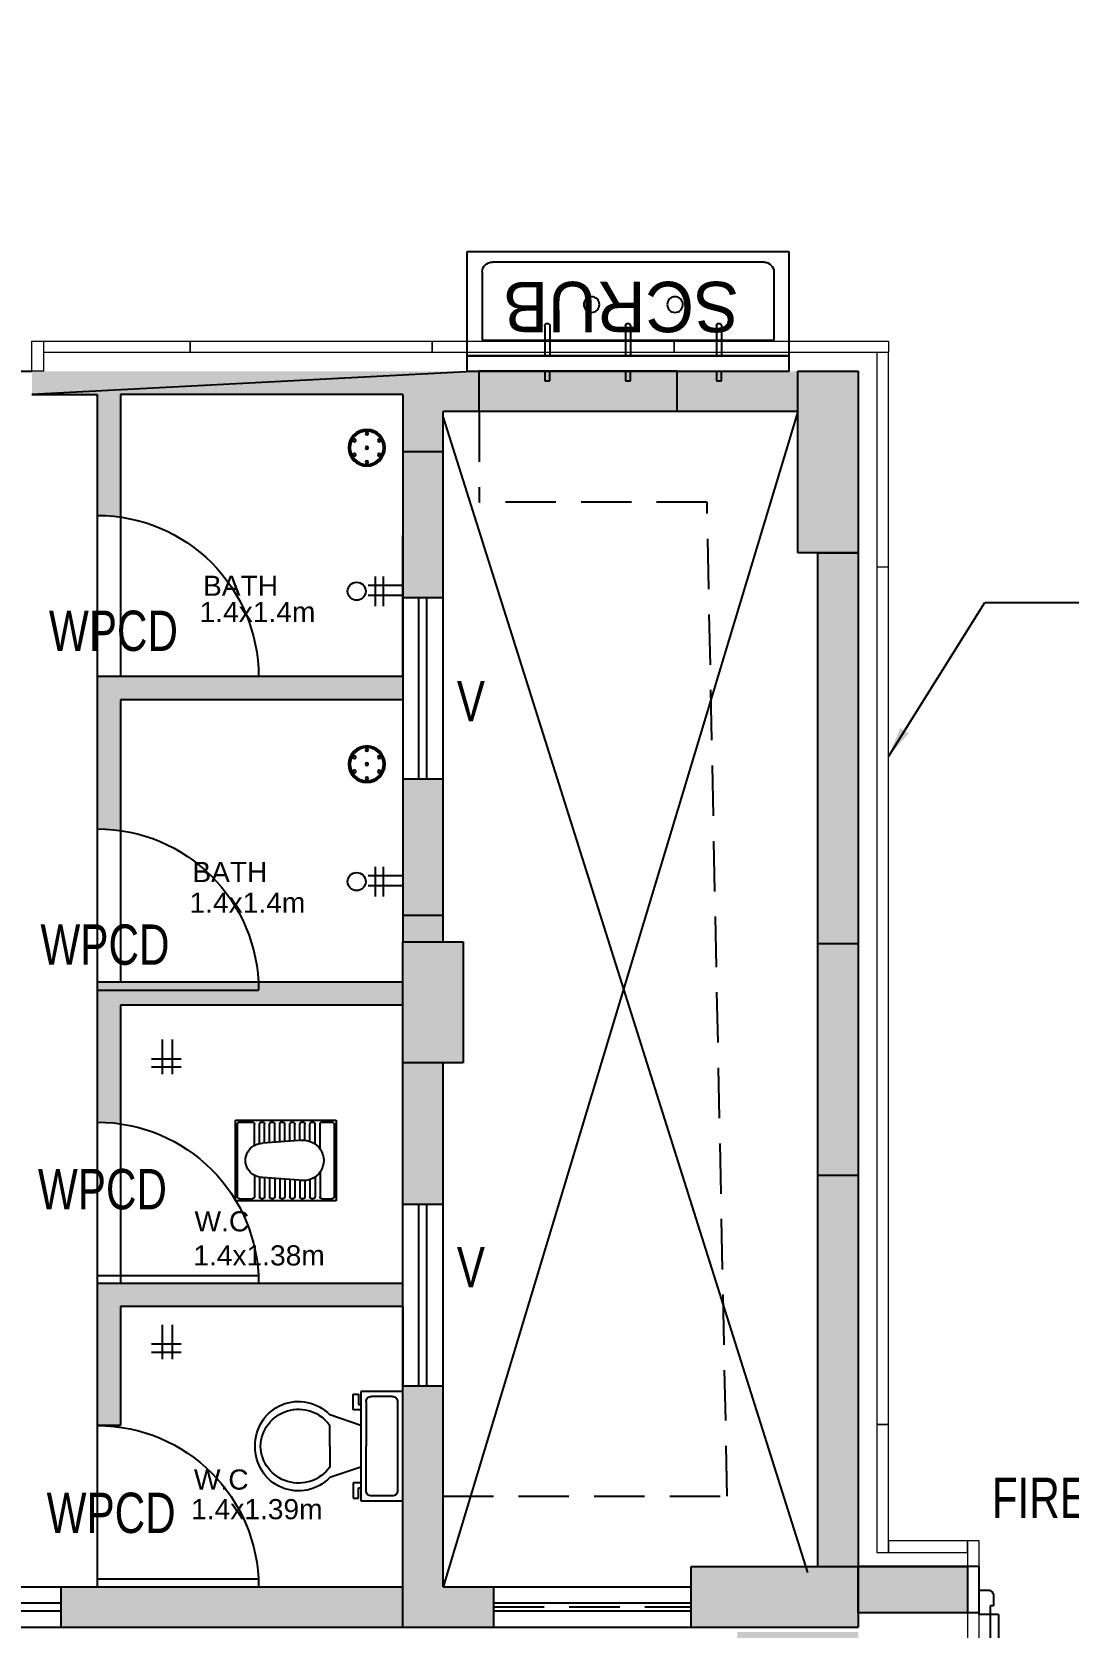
# Model space of a CAD drawing. Extents: x 11034434 to 11724204, y -4674497 to -3911811.
# Drawn here: x 11663644 to 11668785, y -4576453 to -4568539 of the extents above; entities that cross this region are included whole.
import ezdxf

# ---------------------------------------------------------------- set-up
doc = ezdxf.new("R2010")
doc.units = 0
doc.header["$MEASUREMENT"] = 0
doc.linetypes.add('CENTER', pattern=[0])
doc.linetypes.add('DASHED', pattern=[0.75, 0.5, -0.25])
doc.layers.get('0').update_dxf_attribs({"color": 251, "linetype": 'CONTINUOUS'})
doc.layers.add('2019.07.15_HOSPITAL FLOOR PLANS$0$AIIMS-Text', color=8, linetype='CONTINUOUS', lineweight=9)
doc.layers.add('WALL PANEL', color=7, linetype='CONTINUOUS', lineweight=15)
for name, color, linetype in [('A- MEP Fixture', 8, 'CONTINUOUS'), ('dim ref', 251, 'CONTINUOUS'), ('HATCH', 251, 'CONTINUOUS'), ('HS', 251, 'CONTINUOUS')]:
    doc.layers.add(name, color=color, linetype=linetype)
doc.styles.add('0_RM-NM', font='arial.ttf')
doc.styles.add('2019.07.15_HOSPITAL FLOOR PLANS$0$Century Gothic', font='GOTHIC.TTF')
doc.styles.add('ARIAL', font='arial.ttf', dxfattribs={"width": 0.75})
doc.styles.get("Standard").update_dxf_attribs({"font": 'arial.ttf'})
doc.dimstyles.new('Scale 50', dxfattribs={"dimscale": 0, "dimtxt": 150, "dimasz": 150, "dimexe": 0, "dimexo": 50, "dimgap": 0, "dimtad": 0, "dimtoh": 1, "dimdec": 0, "dimzin": 0, "dimdsep": 46, "dimtxsty": '0_RM-NM', "dimcen": 0, "dimdle": 100, "dimclrd": 204, "dimclre": 212, "dimclrt": 224, "dimadec": 0, "dimazin": 0, "dimtfac": 1, "dimtdec": 0, "dimtofl": 0, "dimtmove": 1, "dimatfit": 3, "dimfxl": 1, "dimtolj": 1, "dimtzin": 0, "dimlwe": -1, "dimarcsym": 0})

# ---------------------------------------------------------------- blocks, each defined once
blk = doc.blocks.new('scr1')
at = {"color": 4}
for p, q in [((18868.7, 147658.4), (18868.7, 148251.3)), ((18868.7, 148251.3), (20468.6, 148251.3)), ((19255.6, 148251.3), (19255.6, 148298.9)), ((19255.6, 148298.9), (19281, 148298.9)), ((19281, 148298.9), (19281, 148251.3)), ((19656, 148251.3), (19656, 148298.9)), ((19656, 148298.9), (19681.4, 148298.9)), ((19681.4, 148298.9), (19681.4, 148251.3)), ((20107.7, 148251.3), (20107.7, 148298.9)), ((20107.7, 148298.9), (20133.1, 148298.9)), ((20133.1, 148298.9), (20133.1, 148251.3)), ((20468.6, 148251.3), (20468.6, 147658.4)), ((18868.7, 148175.1), (20468.6, 148175.1)), ((18868.7, 148173.5), (20468.6, 148173.5)), ((19255.6, 148026.6), (19255.6, 148173.5)), ((19255.6, 148026.6), (19255.6, 148173.5)), ((19281, 148026.6), (19281, 148173.5)), ((19281, 148026.6), (19281, 148173.5)), ((19656, 148026.7), (19656, 148173.5)), ((19656, 148026.7), (19656, 148173.5)), ((19681.4, 148026.7), (19681.4, 148173.5)), ((19681.4, 148026.7), (19681.4, 148173.5)), ((20107.7, 148026.7), (20107.7, 148173.5)), ((20107.7, 148026.7), (20107.7, 148173.5)), ((20133.1, 148026.7), (20133.1, 148173.5)), ((20133.1, 148026.7), (20133.1, 148173.5)), ((18944.9, 148097.3), (20392.4, 148097.3)), ((18944.9, 147760), (18944.9, 148097.3)), ((20392.4, 147760), (20392.4, 148097.3)), ((20392.4, 147757.1), (20392.4, 148097.3)), ((20343.1, 147709.2), (18995.7, 147709.2)), ((20468.6, 147658.4), (18868.7, 147658.4))]:
    blk.add_line(p, q, dxfattribs=at)
for centre in [(19487.9, 147920.2), (19901.7, 147920.2)]:
    blk.add_circle(centre, 38.9, dxfattribs=at)
for centre, radius, start, end in [((19268.3, 148026.6), 12.7, 180.00002, 359.99998), ((19268.3, 148026.6), 12.7, 180.00002, 359.99998), ((19668.7, 148026.7), 12.7, 180.00002, 359.99998), ((19668.7, 148026.7), 12.7, 180.00002, 359.99998), ((20120.4, 148026.7), 12.7, 180.00002, 359.99998), ((20120.4, 148026.7), 12.7, 180.00002, 359.99998), ((18995.7, 147760), 50.8, 180, 270), ((20341.6, 147760), 50.8, 270, 0)]:
    blk.add_arc(centre, radius, start, end, dxfattribs=at)

msp = doc.modelspace()

# ---------------------------------------------------------------- hatches: boundary and pattern name
at = {"ltscale": 500}
for points in [[(11663644.4, -4570223), (11663644.4, -4570338), (11663969, -4570338), (11663969, -4570938), (11664026.6, -4570940.1), (11664084, -4570946.3), (11664084, -4570338), (11665484, -4570338), (11665484, -4570623), (11665684, -4570623), (11665684, -4570423), (11665864, -4570423), (11665864, -4570223)], [(11665864, -4570223), (11666844, -4570223), (11666844, -4570423), (11665864, -4570423)], [(11667444, -4570223), (11666844, -4570223), (11666844, -4570423), (11667444, -4570423)], [(11667544, -4571123), (11667744, -4571123), (11667744, -4573063), (11667544, -4573063)], [(11667744, -4573063), (11667544, -4573063), (11667544, -4574213), (11667744, -4574213)], [(11665484, -4573253), (11663969, -4573253), (11663969, -4573868), (11664084, -4573868), (11664084, -4573368), (11665484, -4573368)], [(11667744, -4574213), (11667544, -4574213), (11667544, -4576153), (11667744, -4576153)]]:
    msp.add_hatch(color=256, dxfattribs=at).paths.add_polyline_path(points)
at = {"layer": 'HATCH', "ltscale": 500}
h = msp.add_hatch(color=251, dxfattribs=at)
h.dxf.hatch_style = 1
h.paths.add_polyline_path([(11633364, -4566323), (11633664, -4566323), (11633664, -4567223), (11633364, -4567223)])
h.paths.add_polyline_path([(11676774, -4570188), (11677674, -4570188), (11677674, -4570488), (11676774, -4570488)])
h.paths.add_polyline_path([(11651189, -4576253), (11651489, -4576253), (11651489, -4577153), (11651189, -4577153)])
h.paths.add_polyline_path([(11673574, -4576253), (11674174, -4576253), (11674174, -4576553), (11673574, -4576553)])
h.paths.add_polyline_path([(11629934, -4558133), (11630684, -4558133), (11630684, -4558433), (11629934, -4558433)])
h.paths.add_polyline_path([(11629934, -4561663), (11630834, -4561663), (11630834, -4561963), (11629934, -4561963)])
h.paths.add_polyline_path([(11666915.7, -4576153), (11667744, -4576153), (11667744, -4576453), (11666915.7, -4576453)])
h.paths.add_polyline_path([(11643159, -4575553), (11643459, -4575553), (11643459, -4576453), (11643159, -4576453)])
h.paths.add_polyline_path([(11636989, -4575703), (11637289, -4575703), (11637289, -4576453), (11636989, -4576453)])
h.paths.add_polyline_path([(11636664, -4576478), (11636964, -4576478), (11636964, -4577228), (11636664, -4577228)])
h.paths.add_polyline_path([(11629934, -4547263), (11630684, -4547263), (11630684, -4547563), (11629934, -4547563)])
h.paths.add_polyline_path([(11676774, -4547263), (11677674, -4547263), (11677674, -4547563), (11676774, -4547563)])
h.paths.add_polyline_path([(11629834, -4566323), (11630134, -4566323), (11630134, -4567223), (11629834, -4567223)])
h.paths.add_polyline_path([(11636664, -4575703), (11636964, -4575703), (11636964, -4576453), (11636664, -4576453)])
h.paths.add_polyline_path([(11676674, -4533533), (11676974, -4533533), (11676974, -4532554.7), (11676674, -4532554.7)])
h.paths.add_polyline_path([(11629934, -4554533), (11630684, -4554533), (11630684, -4554833), (11629934, -4554833)])
h.paths.add_polyline_path([(11658389, -4576253), (11658689, -4576253), (11658689, -4577153), (11658389, -4577153)])
h.paths.add_polyline_path([(11676774, -4527303), (11677674, -4527303), (11677674, -4527603), (11676774, -4527603)])
h.paths.add_polyline_path([(11676774, -4543663), (11677674, -4543663), (11677674, -4543963), (11676774, -4543963)])
h.paths.add_polyline_path([(11629934, -4550933), (11630684, -4550933), (11630684, -4551233), (11629934, -4551233)])
h.paths.add_polyline_path([(11661989, -4570223), (11662289, -4570223), (11662289, -4571123), (11661989, -4571123)])
h.paths.add_polyline_path([(11676774, -4550933), (11677674, -4550933), (11677674, -4551233), (11676774, -4551233)])
h.paths.add_polyline_path([(11634979, -4536533), (11635279, -4536533), (11635279, -4537133), (11634979, -4537133)])
h.paths.add_polyline_path([(11629934, -4536533), (11630834, -4536533), (11630834, -4536833), (11629934, -4536833)])
h.paths.add_polyline_path([(11676774, -4536533), (11677574, -4536533), (11677574, -4536833), (11676774, -4536833)])
h.paths.add_polyline_path([(11673574, -4565263), (11674272.9, -4565263), (11674272.9, -4565563), (11673574, -4565563)])
h.paths.add_polyline_path([(11670744, -4576153), (11671572.3, -4576153), (11671572.3, -4576453), (11670744, -4576453)])
h.paths.add_polyline_path([(11676774, -4558133), (11677674, -4558133), (11677674, -4558433), (11676774, -4558433)])
h.paths.add_polyline_path([(11634979, -4532933), (11635279, -4532933), (11635279, -4533533), (11634979, -4533533)])
h.paths.add_polyline_path([(11635304, -4532933), (11635604, -4532933), (11635604, -4533533), (11635304, -4533533)])
h.paths.add_polyline_path([(11631314, -4532633), (11631614, -4532633), (11631614, -4533533), (11631314, -4533533)])
h.paths.add_polyline_path([(11676774, -4576153), (11677674, -4576153), (11677674, -4576453), (11676774, -4576453)])
h.paths.add_polyline_path([(11649424, -4525003), (11649724, -4525003), (11649724, -4525903), (11649424, -4525903)])
h.paths.add_polyline_path([(11655454, -4525003), (11655754, -4525003), (11655754, -4525903), (11655454, -4525903)])
h.paths.add_polyline_path([(11633364, -4575703), (11633664, -4575703), (11633664, -4576453), (11633364, -4576453)])
h.paths.add_polyline_path([(11635304, -4536533), (11635604, -4536533), (11635604, -4537133), (11635304, -4537133)])
h.paths.add_polyline_path([(11646124, -4525003), (11646424, -4525003), (11646424, -4525903), (11646124, -4525903)])
h.paths.add_polyline_path([(11631314, -4526753), (11631614, -4526753), (11631614, -4527503), (11631314, -4527503)])
h.paths.add_polyline_path([(11634979, -4540133), (11635279, -4540133), (11635279, -4540733), (11634979, -4540733)])
h.paths.add_polyline_path([(11635304, -4540733), (11635604, -4540733), (11635604, -4540133), (11635304, -4540133)])
h.paths.add_polyline_path([(11633364, -4561213), (11633664, -4561213), (11633664, -4561963), (11633364, -4561963)])
h.paths.add_polyline_path([(11634979, -4526753), (11635279, -4526753), (11635279, -4527503), (11634979, -4527503)])
h.paths.add_polyline_path([(11632914, -4576478), (11633664, -4576478), (11633664, -4576778), (11632914, -4576778)])
h.paths.add_polyline_path([(11661989, -4576253), (11662289, -4576253), (11662289, -4577153), (11661989, -4577153)])
h.paths.add_polyline_path([(11633364, -4570223), (11633664, -4570223), (11633664, -4570973), (11633364, -4570973)])
h.paths.add_polyline_path([(11654789, -4576253), (11655089, -4576253), (11655089, -4577153), (11654789, -4577153)])
h.paths.add_polyline_path([(11676774, -4540133), (11677674, -4540133), (11677674, -4540433), (11676774, -4540433)])
h.paths.add_polyline_path([(11629934, -4543663), (11630684, -4543663), (11630684, -4543963), (11629934, -4543963)])
h.paths.add_polyline_path([(11670744, -4576478), (11671344, -4576478), (11671344, -4576778), (11670744, -4576778)])
h.paths.add_polyline_path([(11629659, -4576478), (11630409, -4576478), (11630409, -4576778), (11629659, -4576778)])
h.paths.add_polyline_path([(11667144, -4576478), (11667744, -4576478), (11667744, -4576778), (11667144, -4576778)])
h.paths.add_polyline_path([(11630834, -4540133), (11629934, -4540133), (11629934, -4540433), (11630834, -4540433)])
h.paths.add_polyline_path([(11643159, -4570223), (11643459, -4570223), (11643459, -4571123), (11643159, -4571123)])
h.paths.add_polyline_path([(11647589, -4576253), (11647889, -4576253), (11647889, -4577153), (11647589, -4577153)])
h.paths.add_polyline_path([(11667444, -4570223), (11667744, -4570223), (11667744, -4571123), (11667444, -4571123)])
h.paths.add_polyline_path([(11676774, -4561663), (11677674, -4561663), (11677674, -4561963), (11676774, -4561963)])
h.paths.add_polyline_path([(11676774, -4566923), (11677752.3, -4566923), (11677752.3, -4567223), (11676774, -4567223)])
h.paths.add_polyline_path([(11637734, -4526603), (11638034, -4526603), (11638034, -4527503), (11637734, -4527503)])
edge = h.paths.add_edge_path()
edge.add_line((11658239, -4526603), (11658239, -4527503))
edge.add_line((11670744, -4567223), (11671722.3, -4567223))
edge.add_line((11636664, -4561213), (11636664, -4561963))
edge.add_line((11658539, -4533533), (11658539, -4532633))
edge.add_line((11636964, -4570973), (11636964, -4570223))
edge.add_line((11636989, -4570223), (11636989, -4570973))
h.paths.add_polyline_path([(11655454, -4566923), (11656354, -4566923), (11656354, -4567223), (11655454, -4567223)], flags=17)
h.paths.add_polyline_path([(11640094, -4566323), (11640394, -4566323), (11640394, -4567223), (11640094, -4567223)], flags=17)
h.paths.add_polyline_path([(11636989, -4566473), (11637289, -4566473), (11637289, -4567223), (11636989, -4567223)], flags=17)
h.paths.add_polyline_path([(11636989, -4570223), (11637289, -4570223), (11637289, -4570973), (11636989, -4570973)], flags=17)
h.paths.add_polyline_path([(11645445.7, -4566923), (11646424, -4566923), (11646424, -4567223), (11645445.7, -4567223)], flags=17)
h.paths.add_polyline_path([(11647249.9, -4570223), (11648228.1, -4570223), (11648228.1, -4570523), (11647249.9, -4570523)], flags=17)
h.paths.add_polyline_path([(11660814, -4566923), (11661714, -4566923), (11661714, -4567223), (11660814, -4567223)], flags=17)
h.paths.add_polyline_path([(11649424, -4566923), (11650402.3, -4566923), (11650402.3, -4567223), (11649424, -4567223)], flags=17)
h.paths.add_polyline_path([(11666844, -4566923), (11667744, -4566923), (11667744, -4567223), (11666844, -4567223)], flags=17)
h.paths.add_polyline_path([(11636664, -4566473), (11636964, -4566473), (11636964, -4567223), (11636664, -4567223)], flags=17)
h.paths.add_polyline_path([(11636664, -4570223), (11636964, -4570223), (11636964, -4570973), (11636664, -4570973)], flags=17)
h.paths.add_polyline_path([(11660814, -4540133), (11661714, -4540133), (11661714, -4540433), (11660814, -4540433)], flags=17)
h.paths.add_polyline_path([(11655454, -4532933), (11655754, -4532933), (11655754, -4533533), (11655454, -4533533)], flags=16)
h.paths.add_polyline_path([(11655454, -4547263), (11656354, -4547263), (11656354, -4547563), (11655454, -4547563)], flags=17)
h.paths.add_polyline_path([(11652224, -4531073), (11652824, -4531073), (11652824, -4531373), (11652224, -4531373)], flags=17)
h.paths.add_polyline_path([(11652224, -4533233), (11652824, -4533233), (11652824, -4533533), (11652224, -4533533)], flags=16)
h.paths.add_polyline_path([(11660814, -4561663), (11661714, -4561663), (11661714, -4561963), (11660814, -4561963)], flags=17)
h.paths.add_polyline_path([(11636664, -4561213), (11636964, -4561213), (11636964, -4561963), (11636664, -4561963)], flags=17)
h.paths.add_polyline_path([(11646424, -4551233), (11645524, -4551233), (11645524, -4550933), (11646424, -4550933)], flags=17)
h.paths.add_polyline_path([(11639494, -4558133), (11640394, -4558133), (11640394, -4558433), (11639494, -4558433)], flags=17)
h.paths.add_polyline_path([(11646124, -4561363), (11646424, -4561363), (11646424, -4562263), (11646124, -4562263)], flags=17)
h.paths.add_polyline_path([(11639494, -4561663), (11640394, -4561663), (11640394, -4561963), (11639494, -4561963)], flags=17)
h.paths.add_polyline_path([(11655454, -4558133), (11656354, -4558133), (11656354, -4558433), (11655454, -4558433)], flags=17)
h.paths.add_polyline_path([(11636989, -4561213), (11637289, -4561213), (11637289, -4561963), (11636989, -4561963)], flags=17)
h.paths.add_polyline_path([(11639494, -4554533), (11640394, -4554533), (11640394, -4554833), (11639494, -4554833)], flags=17)
h.paths.add_polyline_path([(11660814, -4543663), (11661714, -4543663), (11661714, -4543963), (11660814, -4543963)], flags=17)
h.paths.add_polyline_path([(11660814, -4554533), (11661714, -4554533), (11661714, -4554833), (11660814, -4554833)], flags=17)
h.paths.add_polyline_path([(11660814, -4550933), (11661714, -4550933), (11661714, -4551233), (11660814, -4551233)], flags=17)
h.paths.add_polyline_path([(11664314, -4565263), (11664914, -4565263), (11664914, -4565563), (11664314, -4565563)], flags=17)
h.paths.add_polyline_path([(11670744, -4547263), (11671644, -4547263), (11671644, -4547563), (11670744, -4547563)], flags=17)
h.paths.add_polyline_path([(11666844, -4547263), (11667744, -4547263), (11667744, -4547563), (11666844, -4547563)], flags=17)
h.paths.add_polyline_path([(11649424, -4554233), (11649724, -4554233), (11649724, -4555133), (11649424, -4555133)], flags=17)
h.paths.add_polyline_path([(11655454, -4554533), (11656354, -4554533), (11656354, -4554833), (11655454, -4554833)], flags=17)
h.paths.add_polyline_path([(11670744, -4566923), (11671722.3, -4566923), (11671722.3, -4567223), (11670744, -4567223)], flags=17)
h.paths.add_polyline_path([(11646124, -4554233), (11646424, -4554233), (11646424, -4555133), (11646124, -4555133)], flags=17)
h.paths.add_polyline_path([(11667444, -4554233), (11667744, -4554233), (11667744, -4555133), (11667444, -4555133)], flags=17)
h.paths.add_polyline_path([(11649424, -4547263), (11650324, -4547263), (11650324, -4547563), (11649424, -4547563)], flags=17)
h.paths.add_polyline_path([(11662541.5, -4533233), (11663441.5, -4533233), (11663441.5, -4533533), (11662541.5, -4533533)], flags=17)
h.paths.add_polyline_path([(11666844, -4533233), (11667744, -4533233), (11667744, -4533533), (11666844, -4533533)], flags=17)
h.paths.add_polyline_path([(11670744, -4533233), (11671644, -4533233), (11671644, -4533533), (11670744, -4533533)], flags=17)
h.paths.add_polyline_path([(11655454, -4550933), (11656354, -4550933), (11656354, -4551233), (11655454, -4551233)], flags=17)
h.paths.add_polyline_path([(11649424, -4550933), (11650324, -4550933), (11650324, -4551233), (11649424, -4551233)], flags=17)
h.paths.add_polyline_path([(11642994, -4565263), (11643594, -4565263), (11643594, -4565563), (11642994, -4565563)], flags=17)
h.paths.add_polyline_path([(11655454, -4540133), (11656354, -4540133), (11656354, -4540433), (11655454, -4540433)], flags=17)
h.paths.add_polyline_path([(11639494, -4550933), (11640394, -4550933), (11640394, -4551233), (11639494, -4551233)], flags=17)
h.paths.add_polyline_path([(11670744, -4550933), (11671644, -4550933), (11671644, -4551233), (11670744, -4551233)], flags=17)
h.paths.add_polyline_path([(11666844, -4550933), (11667744, -4550933), (11667744, -4551233), (11666844, -4551233)], flags=17)
h.paths.add_polyline_path([(11670744, -4554233), (11671044, -4554233), (11671044, -4555133), (11670744, -4555133)], flags=17)
h.paths.add_polyline_path([(11649424, -4557833), (11649724, -4557833), (11649724, -4558733), (11649424, -4558733)], flags=17)
h.paths.add_polyline_path([(11670744, -4561363), (11671044, -4561363), (11671044, -4562263), (11670744, -4562263)], flags=17)
h.paths.add_polyline_path([(11655454, -4543663), (11656354, -4543663), (11656354, -4543963), (11655454, -4543963)], flags=17)
h.paths.add_polyline_path([(11667444, -4543363), (11667744, -4543363), (11667744, -4544263), (11667444, -4544263)], flags=17)
h.paths.add_polyline_path([(11670744, -4543363), (11671044, -4543363), (11671044, -4544263), (11670744, -4544263)], flags=17)
h.paths.add_polyline_path([(11645524, -4547263), (11646424, -4547263), (11646424, -4547563), (11645524, -4547563)], flags=17)
h.paths.add_polyline_path([(11660618.7, -4547262.8), (11661714, -4547263), (11661714, -4547563), (11660618.7, -4547562.8)], flags=17)
h.paths.add_polyline_path([(11639494, -4547263), (11640394, -4547263), (11640394, -4547563), (11639494, -4547563)], flags=17)
h.paths.add_polyline_path([(11654449.9, -4570223), (11655428.1, -4570223), (11655428.1, -4570523), (11654449.9, -4570523)], flags=17)
h.paths.add_polyline_path([(11646124, -4557833), (11646424, -4557833), (11646424, -4558733), (11646124, -4558733)], flags=17)
h.paths.add_polyline_path([(11641979, -4527503), (11642279, -4527503), (11642279, -4526703), (11641979, -4526703)], flags=17)
h.paths.add_polyline_path([(11670744, -4539833), (11671044, -4539833), (11671044, -4540733), (11670744, -4540733)], flags=17)
h.paths.add_polyline_path([(11646124, -4530473), (11646424, -4530473), (11646424, -4531373), (11646124, -4531373)], flags=17)
h.paths.add_polyline_path([(11660814, -4536533), (11661714, -4536533), (11661714, -4536833), (11660814, -4536833)], flags=17)
h.paths.add_polyline_path([(11655454, -4530473), (11655754, -4530473), (11655754, -4531373), (11655454, -4531373)], flags=17)
h.paths.add_polyline_path([(11641979, -4532633), (11642279, -4532633), (11642279, -4533533), (11641979, -4533533)], flags=17)
h.paths.add_polyline_path([(11658239, -4532633), (11658539, -4532633), (11658539, -4533533), (11658239, -4533533)], flags=16)
h.paths.add_polyline_path([(11639494, -4536533), (11640394, -4536533), (11640394, -4536833), (11639494, -4536833)], flags=17)
h.paths.add_polyline_path([(11649424, -4536533), (11650069, -4536533), (11650069, -4536833), (11649424, -4536833)], flags=17)
h.paths.add_polyline_path([(11637734, -4532633), (11638034, -4532633), (11638034, -4533533), (11637734, -4533533)], flags=17)
h.paths.add_polyline_path([(11667444, -4526603), (11667744, -4526603), (11667744, -4527503), (11667444, -4527503)], flags=17)
h.paths.add_polyline_path([(11646124, -4532633), (11646424, -4532633), (11646424, -4533533), (11646124, -4533533)], flags=17)
h.paths.add_polyline_path([(11662841.5, -4526603), (11663141.5, -4526603), (11663141.5, -4527503), (11662841.5, -4527503)], flags=17)
h.paths.add_polyline_path([(11670744, -4536533), (11671644, -4536533), (11671644, -4536833), (11670744, -4536833)], flags=17)
h.paths.add_polyline_path([(11646124, -4543363), (11646424, -4543363), (11646424, -4544263), (11646124, -4544263)], flags=17)
h.paths.add_polyline_path([(11639494, -4540133), (11640394, -4540133), (11640394, -4540433), (11639494, -4540433)], flags=17)
h.paths.add_polyline_path([(11658239, -4526603), (11658539, -4526603), (11658539, -4527503), (11658239, -4527503)], flags=17)
h.paths.add_polyline_path([(11666844, -4536533), (11667744, -4536533), (11667744, -4536833), (11666844, -4536833)], flags=17)
h.paths.add_polyline_path([(11670744, -4526603), (11671044, -4526603), (11671044, -4527503), (11670744, -4527503)], flags=17)
h.paths.add_polyline_path([(11658049.9, -4570223), (11659028.1, -4570223), (11659028.1, -4570523), (11658049.9, -4570523)], flags=17)
h.paths.add_polyline_path([(11655454, -4536533), (11656354, -4536533), (11656354, -4536833), (11655454, -4536833)], flags=17)
h.paths.add_polyline_path([(11655454, -4561663), (11656354, -4561663), (11656354, -4561963), (11655454, -4561963)], flags=17)
h.paths.add_polyline_path([(11649424, -4539833), (11649724, -4539833), (11649724, -4540733), (11649424, -4540733)], flags=17)
h.paths.add_polyline_path([(11660814, -4558133), (11661714, -4558133), (11661714, -4558433), (11660814, -4558433)], flags=17)
h.paths.add_polyline_path([(11646124, -4540733), (11646424, -4540733), (11646424, -4539835.4), (11646124, -4539835.4)], flags=17)
h.paths.add_polyline_path([(11667444, -4557833), (11667744, -4557833), (11667744, -4558733), (11667444, -4558733)], flags=17)
h.paths.add_polyline_path([(11649424, -4561363), (11649724, -4561363), (11649724, -4562263), (11649424, -4562263)], flags=17)
h.paths.add_polyline_path([(11670744, -4557833), (11671044, -4557833), (11671044, -4558733), (11670744, -4558733)], flags=17)
h.paths.add_polyline_path([(11645445.7, -4536533), (11646424, -4536533), (11646424, -4536833), (11645445.7, -4536833)], flags=17)
h.paths.add_polyline_path([(11667444, -4561363), (11667744, -4561363), (11667744, -4562263), (11667444, -4562263)], flags=17)
h.paths.add_polyline_path([(11649424, -4543363), (11649724, -4543363), (11649724, -4544263), (11649424, -4544263)], flags=17)
h.paths.add_polyline_path([(11639494, -4543663), (11640394, -4543663), (11640394, -4543963), (11639494, -4543963)], flags=17)
h.paths.add_polyline_path([(11667444, -4539833), (11667744, -4539833), (11667744, -4540733), (11667444, -4540733)], flags=17)
h.paths.add_polyline_path([(11671044, -4570280.2), (11670744, -4570280.2), (11670744, -4571201.3), (11671044, -4571201.3)])
at = {"layer": 'HS', "lineweight": -3, "ltscale": 500}
h = msp.add_hatch(color=256, dxfattribs=at)
h.dxf.hatch_style = 1
h.paths.add_polyline_path([(11665684, -4570623), (11665484, -4570623), (11665484, -4571345.5), (11665684, -4571345.5)])
h.paths.add_polyline_path([(11665684, -4572245.5), (11665484, -4572245.5), (11665484, -4572923), (11665684, -4572923)])
h.paths.add_polyline_path([(11665484, -4572923), (11665484, -4573053), (11665684, -4573053), (11665684, -4572923)])
h = msp.add_hatch(color=256, dxfattribs=at)
h.dxf.hatch_style = 1
edge = h.paths.add_edge_path()
edge.add_line((11664084, -4571853), (11665484, -4571853))
edge.add_line((11665484, -4571853), (11665484, -4571738))
edge.add_line((11665484, -4571738), (11663969, -4571738))
edge.add_line((11663969, -4571738), (11663969, -4571908))
edge.add_line((11663969, -4571908), (11663969, -4572023))
edge.add_line((11663969, -4572023), (11663969, -4572493))
edge.add_ellipse((11663969, -4573293), major_axis=(110.6, 792.3), ratio=1, start_angle=359.68432, end_angle=367.94923, ccw=False)
edge.add_line((11664084, -4572501.3), (11664084, -4571853))
at = {"layer": 'HS', "linetype": 'CENTER', "ltscale": 500, "true_color": 0x636466}
h = msp.add_hatch(color=251, dxfattribs=at)
h.dxf.hatch_style = 1
h.paths.add_polyline_path([(11665484, -4573653), (11665784, -4573653), (11665784, -4573053), (11665484, -4573053)])
at = {"layer": 'HS', "lineweight": -3, "ltscale": 500}
h = msp.add_hatch(color=256, dxfattribs=at)
h.dxf.hatch_style = 1
edge = h.paths.add_edge_path()
edge.add_line((11664084, -4573368), (11665484, -4573368))
edge.add_line((11665484, -4573368), (11665484, -4573253))
edge.add_line((11665484, -4573253), (11664768, -4573253))
edge.add_ellipse((11663969, -4573293), major_axis=(110.6, 792.3), ratio=1, start_angle=277.94923, end_angle=280.81521, ccw=False)
edge.add_line((11664769, -4573293), (11663969, -4573293))
edge.add_line((11663969, -4573293), (11663969, -4573423))
edge.add_line((11663969, -4573423), (11663969, -4573948))
edge.add_ellipse((11663969, -4574748), major_axis=(110.6, 792.3), ratio=1, start_angle=359.68432, end_angle=367.94923, ccw=False)
edge.add_line((11664084, -4573956.3), (11664084, -4573368))
h = msp.add_hatch(color=256, dxfattribs=at)
h.dxf.hatch_style = 1
h.paths.add_polyline_path([(11665684, -4573938), (11665684, -4573653), (11665484, -4573653), (11665484, -4573938), (11665484, -4574355.5), (11665684, -4574355.5)])
h.paths.add_polyline_path([(11665684, -4575255.5), (11665484, -4575255.5), (11665484, -4576283), (11665484, -4576452.9), (11665935.7, -4576452.9), (11665935.7, -4576253), (11665684, -4576253)])
h.paths.add_polyline_path([(11664167.4, -4574578.1), (11665574.2, -4574578.1), (11665574.2, -4574271.5), (11664167.4, -4574271.5)], flags=9)
h = msp.add_hatch(color=256, dxfattribs=at)
h.dxf.hatch_style = 1
h.paths.add_polyline_path([(11665684, -4573938), (11665684, -4573653), (11665484, -4573653), (11665484, -4573938), (11665484, -4574355.5), (11665684, -4574355.5)])
h = msp.add_hatch(color=256, dxfattribs=at)
h.dxf.hatch_style = 1
h.paths.add_polyline_path([(11663969, -4574838), (11663969, -4575453), (11664084, -4575453), (11664084, -4574863), (11665484, -4574863), (11665484, -4574838), (11665484, -4574748), (11663969, -4574748)])
at = {"layer": 'HS', "linetype": 'CENTER', "ltscale": 500, "true_color": 0x636466}
h = msp.add_hatch(color=251, dxfattribs=at)
h.dxf.hatch_style = 1
h.paths.add_polyline_path([(11667744, -4576383), (11668286.8, -4576383), (11668286.8, -4576153), (11667744, -4576153), (11667744, -4576383)])
h.paths.add_polyline_path([(11670201.2, -4576160), (11670201.2, -4576383), (11670744, -4576383), (11670744, -4576160)])
at = {"layer": 'HS', "lineweight": -3, "ltscale": 500}
h = msp.add_hatch(color=256, dxfattribs=at)
h.dxf.hatch_style = 1
h.paths.add_polyline_path([(11665484, -4576253), (11664584, -4576253), (11663969, -4576253), (11663789, -4576253), (11663789, -4576452.9), (11665484, -4576452.9)])

# ---------------------------------------------------------------- linework, layer by layer
at = {"lineweight": 25}
for p, q in [((11662644.4, -4570223), (11663644.4, -4570223)), ((11665864, -4570223), (11663644.4, -4570338)), ((11666844, -4570223), (11665864, -4570223)), ((11665864, -4570423), (11665864, -4570223)), ((11666844, -4570223), (11666844, -4570423)), ((11663644.4, -4570338), (11663969, -4570338)), ((11663644.4, -4570338), (11663644.4, -4570338)), ((11663969, -4570338), (11663969, -4571108)), ((11664084, -4570338), (11664084, -4571108)), ((11665484, -4570338), (11664084, -4570338)), ((11665484, -4570338), (11665484, -4573053)), ((11667444, -4570423), (11665684, -4576253)), ((11667444, -4570423), (11665684, -4570423)), ((11665684, -4573053), (11665684, -4570423)), ((11665684, -4570453), (11667491.9, -4576183)), ((11665684, -4570623), (11665484, -4570623)), ((11663969, -4571108), (11663969, -4576253)), ((11667544, -4576153), (11667544, -4571123)), ((11667544, -4571123), (11667744, -4571123)), ((11667744, -4571123), (11667744, -4576453)), ((11665346.9, -4571240.8), (11665346.9, -4571387.7)), ((11665386.9, -4571240.8), (11665386.9, -4571387.7)), ((11665484, -4571285.2), (11665312.8, -4571285.2)), ((11665484, -4571335.2), (11665312.8, -4571335.2)), ((11665484, -4571738), (11663969, -4571738)), ((11665484, -4571853), (11664084, -4571853)), ((11664084, -4572023), (11664084, -4572623)), ((11665484, -4572725.3), (11665312.8, -4572725.3)), ((11665346.9, -4572680.8), (11665346.9, -4572827.8)), ((11665386.9, -4572680.8), (11665386.9, -4572827.8)), ((11665484, -4572775.3), (11665312.8, -4572775.3)), ((11665684, -4572923), (11665484, -4572923)), ((11667744, -4573063), (11667544, -4573063)), ((11665484, -4573253), (11663969, -4573253)), ((11663969, -4573293), (11664769, -4573293)), ((11665484, -4573368), (11664084, -4573368)), ((11664084, -4573538), (11664084, -4574038)), ((11664290.4, -4573538), (11664290.4, -4573709.2)), ((11664340.4, -4573538), (11664340.4, -4573709.2)), ((11664384.8, -4573635.1), (11664237.9, -4573635.1)), ((11664384.8, -4573675.1), (11664237.9, -4573675.1)), ((11665484, -4576453), (11665484, -4573653)), ((11665684, -4576253), (11665684, -4573653)), ((11664654, -4573938), (11665154, -4573938)), ((11664654, -4574338), (11664654, -4573938)), ((11665154, -4573938), (11665154, -4574338)), ((11664664, -4574318), (11664664, -4573958)), ((11664674, -4573948), (11664739, -4573948)), ((11664749, -4574063), (11664749, -4573958)), ((11664774, -4574054.3), (11664774, -4573958)), ((11664784, -4573948), (11664789, -4573948)), ((11664799, -4574052.3), (11664799, -4573958)), ((11664824, -4574050.4), (11664824, -4573958)), ((11664834, -4573948), (11664839, -4573948)), ((11664849, -4574048.6), (11664849, -4573958)), ((11664874, -4574046.7), (11664874, -4573958)), ((11664884, -4573948), (11664889, -4573948)), ((11664899, -4574044.9), (11664899, -4573958)), ((11664924, -4574043), (11664924, -4573958)), ((11664934, -4573948), (11664939, -4573948)), ((11664949, -4574041.2), (11664949, -4573958)), ((11664974, -4574039.3), (11664974, -4573958)), ((11664984, -4573948), (11664989, -4573948)), ((11664999, -4574038.2), (11664999, -4573958)), ((11665024, -4574043.2), (11665024, -4573958)), ((11665034, -4573948), (11665039, -4573948)), ((11665049, -4574055.8), (11665049, -4573958)), ((11665074, -4574080.7), (11665074, -4573958)), ((11665084, -4573948), (11665134, -4573948)), ((11665144, -4573958), (11665144, -4574318)), ((11664992.1, -4574038), (11664789, -4574053)), ((11664749, -4574213), (11664749, -4574318)), ((11664774, -4574221.7), (11664774, -4574318)), ((11664992.1, -4574238), (11664789, -4574223)), ((11664799, -4574223.7), (11664799, -4574318)), ((11664824, -4574225.6), (11664824, -4574318)), ((11664849, -4574227.4), (11664849, -4574318)), ((11664874, -4574229.3), (11664874, -4574318)), ((11664899, -4574231.1), (11664899, -4574318)), ((11664924, -4574233), (11664924, -4574318)), ((11664949, -4574234.8), (11664949, -4574318)), ((11664974, -4574236.7), (11664974, -4574318)), ((11664999, -4574237.8), (11664999, -4574318)), ((11665024, -4574232.8), (11665024, -4574318)), ((11665049, -4574220.2), (11665049, -4574318)), ((11665074, -4574195.3), (11665074, -4574318)), ((11667744, -4574213), (11667544, -4574213)), ((11664674, -4574328), (11664739, -4574328)), ((11664784, -4574328), (11664789, -4574328)), ((11664834, -4574328), (11664839, -4574328)), ((11664884, -4574328), (11664889, -4574328)), ((11664934, -4574328), (11664939, -4574328)), ((11664984, -4574328), (11664989, -4574328)), ((11665034, -4574328), (11665039, -4574328)), ((11665084, -4574328), (11665134, -4574328)), ((11665154, -4574338), (11664654, -4574338)), ((11663969, -4574708), (11664768, -4574708)), ((11665484, -4574748), (11663969, -4574748)), ((11664084, -4574863), (11664084, -4575453)), ((11665484, -4574863), (11664084, -4574863)), ((11664290.4, -4574953), (11664290.4, -4575124.2)), ((11664340.4, -4574953), (11664340.4, -4575124.2)), ((11664384.8, -4575050.1), (11664237.9, -4575050.1)), ((11664384.8, -4575090.1), (11664237.9, -4575090.1)), ((11665277.1, -4575284.1), (11665277.1, -4575827.2)), ((11665484, -4575284.1), (11665277.1, -4575284.1)), ((11665484, -4575827.2), (11665484, -4575284.1)), ((11665238.3, -4575374.6), (11665238.3, -4575297)), ((11665238.3, -4575297), (11665264.2, -4575297)), ((11665264.2, -4575297), (11665264.2, -4575348.7)), ((11665264.2, -4575348.7), (11665277.1, -4575348.7)), ((11665303, -4575335.8), (11665303, -4575555.6)), ((11665432.3, -4575309.9), (11665328.8, -4575309.9)), ((11665458.1, -4575335.8), (11665458.1, -4575775.4)), ((11665277.1, -4575452.2), (11665121.9, -4575400.4)), ((11665277.1, -4575374.6), (11665238.3, -4575374.6)), ((11664084, -4575453), (11663969, -4575453)), ((11665121.9, -4575555.6), (11665121.9, -4575452.2)), ((11665121.9, -4575555.6), (11665121.9, -4575659.1)), ((11665303, -4575775.4), (11665303, -4575555.6)), ((11665277.1, -4575659.1), (11665121.9, -4575710.8)), ((11665238.3, -4575736.6), (11665238.3, -4575814.2)), ((11665277.1, -4575736.6), (11665238.3, -4575736.6)), ((11665238.3, -4575814.2), (11665264.2, -4575814.2)), ((11665264.2, -4575814.2), (11665264.2, -4575762.5)), ((11665264.2, -4575762.5), (11665277.1, -4575762.5)), ((11665277.1, -4575827.2), (11665484, -4575827.2)), ((11665432.3, -4575801.3), (11665328.8, -4575801.3)), ((11666915.7, -4576153), (11667744, -4576153)), ((11666915.7, -4576453), (11666915.7, -4576153)), ((11668344, -4576153), (11667744, -4576153)), ((11663969, -4576213), (11664768, -4576213)), ((11661989, -4576253), (11665484, -4576253)), ((11663789, -4576453), (11663789, -4576253)), ((11665684, -4576253), (11666915.7, -4576253)), ((11665935.7, -4576453), (11665935.7, -4576253)), ((11668344, -4576390.3), (11668344, -4576270.3)), ((11668344, -4576270.3), (11668398, -4576270.3)), ((11668398, -4576270.3), (11668398, -4576273.3)), ((11668416, -4576288.3), (11668413, -4576288.3)), ((11668416, -4576288.3), (11668416, -4576348.3)), ((11665935.7, -4576333), (11666915.7, -4576333)), ((11665935.7, -4576373), (11666915.7, -4576373)), ((11668344, -4576383), (11667744, -4576383)), ((11668440, -4576390.3), (11668344, -4576390.3)), ((11668416, -4576348.3), (11668398, -4576348.3)), ((11668398, -4576348.3), (11668398, -4577194.3)), ((11668440, -4576390.3), (11668440, -4577194.3)), ((11662289, -4576453), (11667744, -4576453))]:
    msp.add_line(p, q, dxfattribs=at)
at = {"lineweight": 25, "ltscale": 500}
for p, q in [((11667444, -4571123), (11667444, -4570223)), ((11667444, -4570223), (11667744, -4570223)), ((11667744, -4570223), (11667744, -4571123)), ((11664084, -4570338), (11664084, -4571738)), ((11665484, -4571738), (11665484, -4571038)), ((11667744, -4571123), (11667444, -4571123)), ((11665484, -4571345.5), (11665684, -4571345.5)), ((11664084, -4571853), (11664084, -4573253)), ((11665484, -4571853), (11665484, -4572245.5)), ((11665484, -4572245.5), (11665684, -4572245.5)), ((11665484, -4573653), (11665484, -4573053)), ((11665484, -4573053), (11665784, -4573053)), ((11665784, -4573053), (11665784, -4573653)), ((11664084, -4573368), (11664084, -4574748)), ((11665784, -4573653), (11665484, -4573653)), ((11665484, -4574748), (11665484, -4574355.5)), ((11665484, -4574355.5), (11665684, -4574355.5)), ((11664084, -4574748), (11663969, -4574748)), ((11665484, -4574863), (11665484, -4575255.5)), ((11665484, -4575255.5), (11665684, -4575255.5))]:
    msp.add_line(p, q, dxfattribs=at)
at = {"linetype": 'DASHED', "lineweight": 25, "ltscale": 500}
for p, q in [((11665864, -4570423), (11665864, -4570873)), ((11666994, -4570873), (11665864, -4570873)), ((11667094, -4575803), (11666994, -4570873)), ((11665684, -4575803), (11667094, -4575803)), ((11665935.7, -4576353), (11666915.7, -4576353))]:
    msp.add_line(p, q, dxfattribs=at)
at = {"lineweight": 25, "ltscale": 2}
for p, q in [((11665564, -4572245.5), (11665564, -4571345.5)), ((11665604, -4571523), (11665604, -4571345.5)), ((11665604, -4572245.5), (11665604, -4571345.5)), ((11665564, -4575255.5), (11665564, -4574355.5)), ((11665604, -4575255.5), (11665604, -4574355.5)), ((11662289, -4576333), (11663789, -4576333)), ((11662289, -4576373), (11663789, -4576373))]:
    msp.add_line(p, q, dxfattribs=at)
at = {"linetype": 'CENTER', "ltscale": 500}
msp.add_line((11668344, -4576383), (11668344, -4576153), dxfattribs=at)
msp.add_lwpolyline([(11667744, -4576153), (11668286.8, -4576153), (11668286.8, -4576383), (11667744, -4576383)], close=True, dxfattribs=at)
at = {"lineweight": -3}
for centre in [(11665255.6, -4571314.2), (11665255.6, -4572754.3)]:
    msp.add_circle(centre, 44.8, dxfattribs=at)
for centre, radius, start, end in [((11668398, -4576288.3), 15, 0, 90), ((11668398, -4576348.3), 846, 270, 0)]:
    msp.add_arc(centre, radius, start, end)
at = {"extrusion": (0, 0, -1)}
for centre, major_axis, start_param, end_param in [((11665306, -4570602.5), (24.1, 87.4), 4.443553, 10.726738), ((11665306, -4570602.5), (-4.1, 82.6), -1.521536, 4.761649), ((11665306, -4570531.4), (4.98, 4.98), 3.926991, 10.210176), ((11665244.4, -4570567), (4.98, 4.98), 3.926991, 10.210176), ((11665306, -4570602.5), (4.98, 4.98), 3.926991, 10.210176), ((11665367.6, -4570567), (4.98, 4.98), 3.926991, 10.210176), ((11665244.4, -4570638.1), (4.98, 4.98), 3.926991, 10.210176), ((11665306, -4570673.7), (4.98, 4.98), 3.926991, 10.210176), ((11665367.6, -4570638.1), (4.98, 4.98), 3.926991, 10.210176), ((11663969, -4571738), (110.6, 792.3), -0.13874, 1.432056), ((11665306, -4572172.5), (24.1, 87.4), 4.443553, 10.726738), ((11665306, -4572172.5), (-4.1, 82.6), -1.521536, 4.761649), ((11665306, -4572101.4), (4.98, 4.98), 3.926991, 10.210176), ((11665244.4, -4572137), (4.98, 4.98), 3.926991, 10.210176), ((11665306, -4572172.5), (4.98, 4.98), 3.926991, 10.210176), ((11665367.6, -4572137), (4.98, 4.98), 3.926991, 10.210176), ((11665244.4, -4572208.1), (4.98, 4.98), 3.926991, 10.210176), ((11665306, -4572243.7), (4.98, 4.98), 3.926991, 10.210176), ((11665367.6, -4572208.1), (4.98, 4.98), 3.926991, 10.210176), ((11663969, -4573293), (110.6, 792.3), -0.13874, 1.432056), ((11663969, -4574748), (110.6, 792.3), -0.13874, 1.432056), ((11664674, -4573958), (-7.07, 7.07), 5.497787, 7.068583), ((11664739, -4573958), (7.07, 7.07), -0.785398, 0.785398), ((11664784, -4573958), (-7.07, 7.07), 5.497787, 7.068583), ((11664789, -4573958), (7.07, 7.07), -0.785398, 0.785398), ((11664834, -4573958), (-7.07, 7.07), 5.497787, 7.068583), ((11664839, -4573958), (7.07, 7.07), -0.785398, 0.785398), ((11664884, -4573958), (-7.07, 7.07), 5.497787, 7.068583), ((11664889, -4573958), (7.07, 7.07), -0.785398, 0.785398), ((11664934, -4573958), (-7.07, 7.07), 5.497787, 7.068583), ((11664939, -4573958), (7.07, 7.07), -0.785398, 0.785398), ((11664984, -4573958), (-7.07, 7.07), 5.497787, 7.068583), ((11664989, -4573958), (7.07, 7.07), -0.785398, 0.785398), ((11665034, -4573958), (-7.07, 7.07), 5.497787, 7.068583), ((11665039, -4573958), (7.07, 7.07), -0.785398, 0.785398), ((11665084, -4573958), (-7.07, 7.07), 5.497787, 7.068583), ((11665134, -4573958), (7.07, 7.07), -0.785398, 0.785398), ((11664789, -4574138), (60.1, 60.1), 2.356194, 5.497787), ((11664992.1, -4574138), (-70.7, 70.7), 0.637922, 4.074467), ((11664674, -4574318), (7.07, 7.07), 2.356194, 3.927045), ((11664739, -4574318), (-7.07, 7.07), 2.356194, 3.926991), ((11664784, -4574318), (7.07, 7.07), 2.356194, 3.926991), ((11664789, -4574318), (-7.07, 7.07), 2.356194, 3.926991), ((11664834, -4574318), (7.07, 7.07), 2.356194, 3.926991), ((11664839, -4574318), (-7.07, 7.07), 2.356194, 3.926991), ((11664884, -4574318), (7.07, 7.07), 2.356194, 3.926991), ((11664889, -4574318), (-7.07, 7.07), 2.356194, 3.926991), ((11664934, -4574318), (7.07, 7.07), 2.356194, 3.926991), ((11664939, -4574318), (-7.07, 7.07), 2.356194, 3.926991), ((11664984, -4574318), (7.07, 7.07), 2.356194, 3.926991), ((11664989, -4574318), (-7.07, 7.07), 2.356194, 3.926991), ((11665034, -4574318), (7.07, 7.07), 2.356194, 3.926991), ((11665039, -4574318), (-7.07, 7.07), 2.356194, 3.926991), ((11665084, -4574318), (7.07, 7.07), 2.356194, 3.926991), ((11665134, -4574318), (-7.07, 7.07), 2.356194, 3.926991), ((11664966.7, -4575547.8), (151.4, -151.4), 2.319632, 4.738539), ((11664967.5, -4575561.1), (-133.6, -133.6), 0.814663, 3.31238), ((11665325.6, -4575332.5), (-16.2, -16.2), 0.643501, 2.498091), ((11665435.5, -4575332.5), (16.2, -16.2), 3.785094, 5.639684), ((11663969, -4576253), (110.6, 792.3), -0.13874, 1.432056), ((11664966.7, -4575563.4), (-151.4, -151.4), 4.686239, 7.105146), ((11664967.5, -4575550.1), (-133.6, -133.6), 4.541602, 7.039318), ((11665325.6, -4575778.7), (-16.2, -16.2), -0.927295, 0.927295), ((11665435.5, -4575778.7), (16.2, -16.2), 5.35589, 7.21048)]:
    msp.add_ellipse(centre, major_axis=major_axis, ratio=1, start_param=start_param, end_param=end_param, dxfattribs=at)
at = {"layer": 'WALL PANEL', "color": 150, "lineweight": 15}
for points in [[(11663644.4, -4570130.2), (11663644.4, -4570073), (11664430.3, -4570073), (11664430.3, -4570130.2), (11663701.5, -4570130.2)], [(11663701.5, -4570223), (11663644.4, -4570223), (11663644.4, -4570073), (11663701.5, -4570073), (11663701.5, -4570223)], [(11664430.3, -4570130.2), (11664430.3, -4570073), (11665630.4, -4570073), (11665630.4, -4570130.2), (11664430.3, -4570130.2)], [(11665630.4, -4570130.2), (11665630.4, -4570073), (11666830.4, -4570073), (11666830.4, -4570130.2), (11665630.4, -4570130.2)], [(11666830.4, -4570130.2), (11666830.4, -4570073), (11667894, -4570073), (11667894, -4570130.2), (11666830.4, -4570130.2)], [(11667894, -4570130.2), (11667836.8, -4570130.2), (11667836.8, -4571193.7), (11667894, -4571193.7), (11667894, -4570130.2)], [(11667836.8, -4571193.7), (11667836.8, -4575448.1), (11667894, -4575448.1), (11667894, -4571193.7)], [(11667894, -4575448.1), (11667836.8, -4575448.1), (11667836.8, -4576082.9), (11667894, -4576082.9), (11667894, -4575448.1)], [(11667894, -4576025.7), (11667894, -4576082.9), (11668286.8, -4576082.9), (11668286.8, -4576025.7), (11667894, -4576025.7)], [(11668286.8, -4576510.3), (11668344, -4576510.3), (11668344, -4576025.7), (11668286.8, -4576025.7), (11668286.8, -4576510.3)]]:
    msp.add_lwpolyline(points, dxfattribs=at)

# ---------------------------------------------------------------- block references
at = {"layer": 'A- MEP Fixture', "xscale": -1, "rotation": 180}
msp.add_blockref('scr1', (11646933.4, -4421971.7), dxfattribs=at)

# ---------------------------------------------------------------- texts
at = {"lineweight": 20}
for s, p in [('BATH', (11664493.3, -4571337)), ('1.4x1.4m', (11664476.3, -4571467)), ('BATH', (11664440.3, -4572757)), ('1.4x1.4m', (11664426.3, -4572909)), ('W.C', (11664451.3, -4574490)), ('1.4x1.38m', (11664445.3, -4574659)), ('W.C', (11664448.3, -4575771)), ('1.4x1.39m', (11664434.3, -4575918))]:
    msp.add_text(s, height=100, dxfattribs=at).set_placement(p)
at = {"lineweight": 20, "style": 'ARIAL', "width": 0.75}
for s, p in [('WPCD', (11663728.9, -4571610.5)), ('V', (11665752.6, -4571959.1)), ('WPCD', (11663686.9, -4573167.4)), ('WPCD', (11663674.3, -4574380.4)), ('V', (11665752.6, -4574766.9)), ('FIRE EXIT DOOR', (11668406.7, -4575911.8)), ('WPCD', (11663717.5, -4575986.3))]:
    msp.add_text(s, height=200, dxfattribs=at).set_placement(p)
at = {"layer": '2019.07.15_HOSPITAL FLOOR PLANS$0$AIIMS-Text', "color": 7, "extrusion": (-0.000115429, -1.03284e-07, 1), "insert": (11666003.3, -4569775.8, -33.4), "char_height": 250, "width": 1127.932, "attachment_point": 9, "text_direction": (-1, -0.000352, -0.000115), "style": '2019.07.15_HOSPITAL FLOOR PLANS$0$Century Gothic'}
msp.add_mtext('\\pxqc;SCRUB', dxfattribs=at)

# ---------------------------------------------------------------- leaders
at = {"layer": 'dim ref', "color": 5}
msp.add_leader([(11667894, -4572133.4), (11668371.5, -4571369.5), (11669051, -4571369.5)], dimstyle='Scale 50', override={"dimscale": 1}, dxfattribs=at)

doc.saveas('drawing.dxf')
